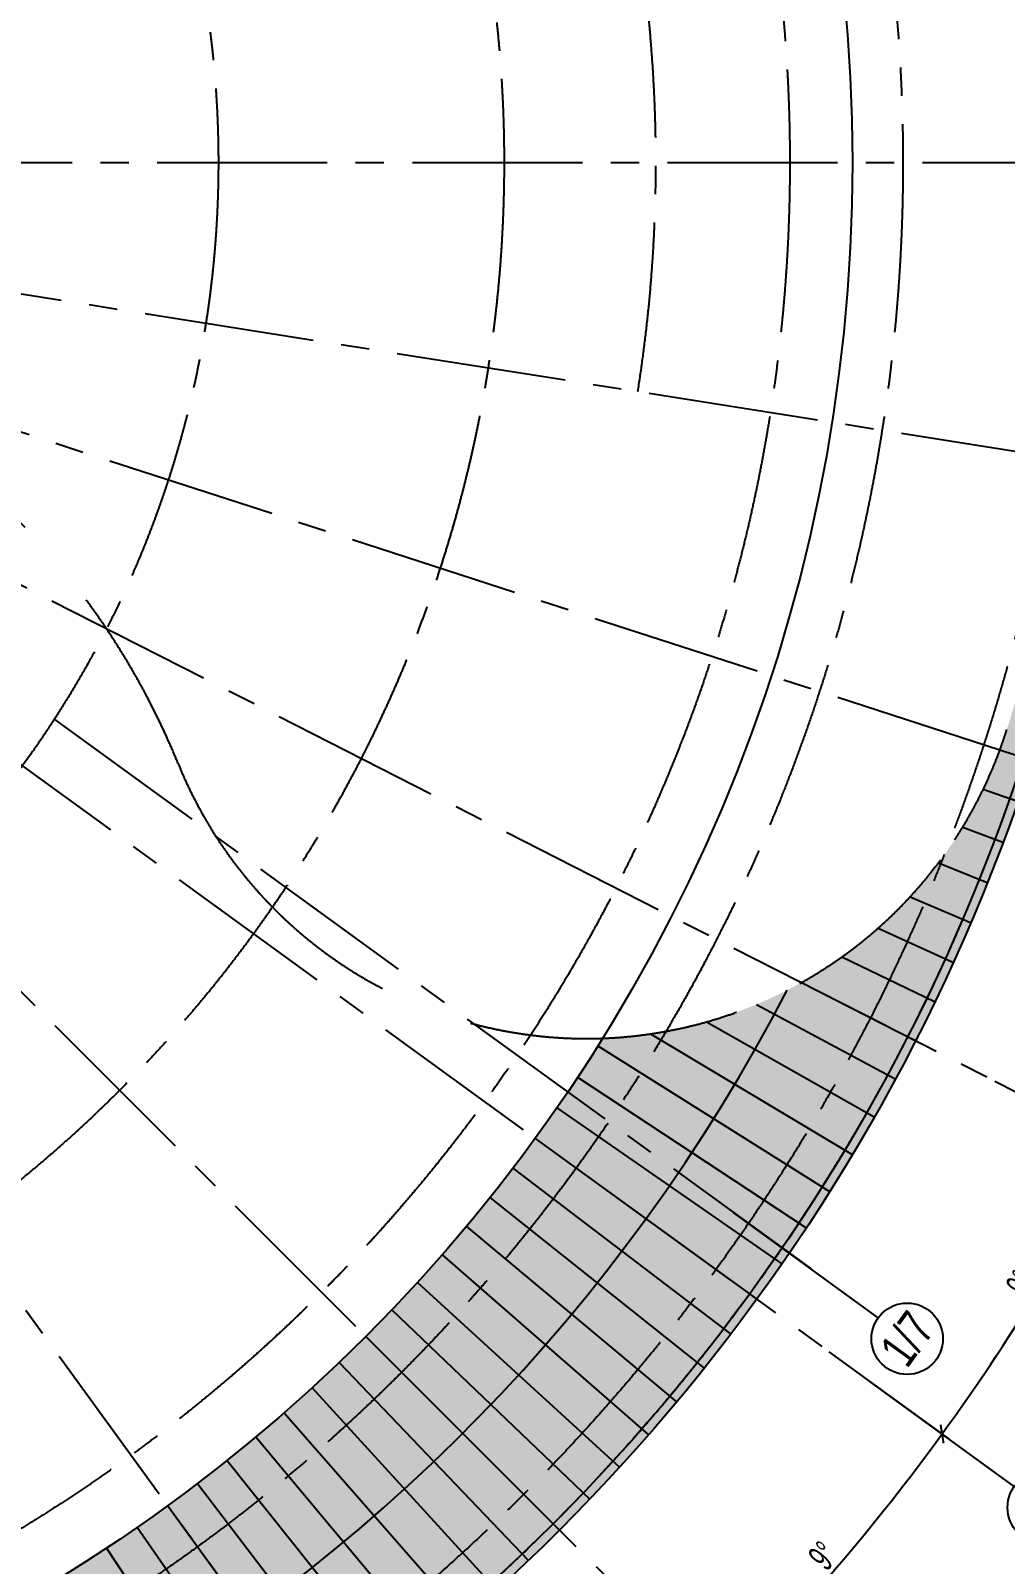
# Model space of a CAD drawing. Extents: x 104132 to 3338343, y -1228862 to 1409848.
# Drawn here: x 2047182 to 2079927, y 43379 to 94922 of the extents above; entities that cross this region are included whole.
import ezdxf
from ezdxf.enums import TextEntityAlignment as Align

# ---------------------------------------------------------------- set-up
doc = ezdxf.new("R2010")
doc.units = 0
for name, pattern in [('CENTER', [50.800000000000004, 31.75, -6.35, 6.35, -6.35]), ('CENTER2', [28.575000000000003, 19.05, -3.175, 3.175, -3.175]), ('HIDDEN', [9.524999999999999, 6.35, -3.175])]:
    doc.linetypes.add(name, pattern=pattern)
doc.layers.get('0').update_dxf_attribs({"color": 8})
doc.layers.get('Defpoints').update_dxf_attribs({"color": 8})
for name, color, linetype in [('#幕墙线-平面', 8, 'Continuous'), ('#标注', 8, 'Continuous'), ('#虚线', 8, 'HIDDEN'), ('#轴线', 8, 'CENTER2'), ('DOTE', 8, 'CENTER'), ('IEL-FINE', 8, 'Continuous')]:
    doc.layers.add(name, color=color, linetype=linetype)
doc.styles.add('JHZX', font='jrs.shx', dxfattribs={"width": 0.6, "bigfont": 'jhz.shx'})
doc.dimstyles.new('JZBZ-300', dxfattribs={"dimscale": 300, "dimtxt": 3, "dimasz": 1.5, "dimexe": 1, "dimexo": 1, "dimgap": 0.5, "dimtad": 1, "dimdec": 0, "dimdsep": 46, "dimtxsty": 'JHZX', "dimblk1": 'ARCHTICK', "dimblk2": 'ARCHTICK', "dimsah": 1, "dimcen": 0, "dimclrd": 1, "dimclre": 1, "dimclrt": 2, "dimadec": 3, "dimazin": 2, "dimtfac": 1, "dimtdec": 0, "dimtix": 1, "dimtmove": 0, "dimatfit": 3, "dimfxl": 1, "dimtolj": 1, "dimlwd": -1, "dimlwe": -1, "dimarcsym": 1})

# ---------------------------------------------------------------- blocks, each defined once
blk = doc.blocks.new('_ARCHTICK')
at = {"color": 0, "linetype": 'ByBlock', "const_width": 0.15}
blk.add_lwpolyline([(-0.5, -0.5), (0.5, 0.5)], dxfattribs=at)
blk = doc.blocks.new('*D10')
at = {"layer": '#标注', "color": 1, "ltscale": 300, "transparency": 16777216}
for p, q in [((626481.0114758805, -187315.2881126486), (630526.0964477555, -190254.2143741112)), ((619551.1169790693, -195429.1520774457), (623086.6508850022, -198964.6859833786))]:
    blk.add_line(p, q, dxfattribs=at)
blk.add_arc((571467.8558583849, -147345.8909567606), 72699.99999999955, 314.9999999999995, 323.9999999999997, dxfattribs=at)
at = {"layer": 'Defpoints', "color": 0, "ltscale": 300, "transparency": 16777216}
for p in [(571467.8558583849, -147345.8909567606), (626238.306377568, -187138.9525369609), (619338.9849447133, -195217.0200430897), (625494.4846705908, -195991.6860390497)]:
    blk.add_point(p, dxfattribs=at)
at = {"layer": '#标注', "color": 1, "ltscale": 300, "transparency": 16777216, "xscale": 450, "yscale": 450, "zscale": 450}
for p, rotation in [((630283.391349443, -190077.8787984235), 53.99999999999972), ((622874.5188506462, -198752.5539490228), 224.9999999999996)]:
    blk.add_blockref('_ARCHTICK', p, dxfattribs=dict(at, rotation=rotation))
at = {"layer": '#标注', "color": 2, "ltscale": 300, "transparency": 16777216, "insert": (626293.1259781464, -194171.0952413669), "char_height": 900, "attachment_point": 5, "rotation": 49.499999999999666, "style": 'JHZX'}
blk.add_mtext('\\A1;9°', dxfattribs=at)
blk = doc.blocks.new('*D11')
at = {"layer": '#标注', "color": 1, "ltscale": 300, "transparency": 16777216}
for p, q in [((632056.2995031932, -178217.2449390499), (636511.3321241371, -180487.1974377486)), ((626481.0114758806, -187315.2881126489), (630526.0964477571, -190254.2143741127))]:
    blk.add_line(p, q, dxfattribs=at)
blk.add_arc((571467.8558583847, -147345.8909567613), 72700.00000000153, 324.0000000000001, 333.0000000000003, dxfattribs=at)
at = {"layer": 'Defpoints', "color": 0, "ltscale": 300, "transparency": 16777216}
for p in [(571467.8558583847, -147345.8909567613), (631788.9975459366, -178081.047789128), (632439.2061480185, -186941.1488023545), (626238.306377568, -187138.9525369612)]:
    blk.add_point(p, dxfattribs=at)
at = {"layer": '#标注', "color": 1, "ltscale": 300, "transparency": 16777216, "xscale": 450, "yscale": 450, "zscale": 450}
for p, rotation in [((636244.0301668806, -180351.0002878268), 63.00000000000026), ((630283.3913494446, -190077.878798425), 234.0000000000001)]:
    blk.add_blockref('_ARCHTICK', p, dxfattribs=dict(at, rotation=rotation))
at = {"layer": '#标注', "color": 2, "ltscale": 300, "transparency": 16777216, "insert": (632943.2117083162, -185018.0374727818), "char_height": 900, "attachment_point": 5, "rotation": 58.500000000000206, "style": 'JHZX'}
blk.add_mtext('\\A1;9°', dxfattribs=at)
blk = doc.blocks.new('*D12')
at = {"layer": '#标注', "color": 1, "ltscale": 300, "transparency": 16777216}
for p, q in [((636139.6989664544, -168359.046574257), (640894.981547929, -169904.1315461313)), ((632056.2995031931, -178217.2449390499), (636511.3321241337, -180487.1974377469))]:
    blk.add_line(p, q, dxfattribs=at)
blk.add_arc((571467.8558583849, -147345.8909567616), 72699.99999999758, 333.0000000000003, 342.0000000000006, dxfattribs=at)
at = {"layer": 'Defpoints', "color": 0, "ltscale": 300, "transparency": 16777216}
for p in [(571467.8558583849, -147345.8909567616), (635854.3820115657, -168266.3414759445), (637882.6106289999, -176915.6449083708), (631788.9975459365, -178081.047789128)]:
    blk.add_point(p, dxfattribs=at)
at = {"layer": '#标注', "color": 1, "ltscale": 300, "transparency": 16777216, "xscale": 450, "yscale": 450, "zscale": 450}
for p, rotation in [((640609.6645930404, -169811.4264478188), 72.00000000000054), ((636244.0301668772, -180351.0002878251), 243.0000000000004)]:
    blk.add_blockref('_ARCHTICK', p, dxfattribs=dict(at, rotation=rotation))
at = {"layer": '#标注', "color": 2, "ltscale": 300, "transparency": 16777216, "insert": (638079.5701524466, -174937.3664302831), "char_height": 900, "attachment_point": 5, "rotation": 67.50000000000048, "style": 'JHZX'}
blk.add_mtext('\\A1;9°', dxfattribs=at)
blk = doc.blocks.new('*D18')
at = {"layer": '#标注', "color": 1, "ltscale": 300, "transparency": 16777216}
for p, q in [((626481.0114758797, -107376.493800873), (630526.0964477548, -104437.5675394103)), ((632056.2995031923, -116474.5369744716), (636511.3321241345, -114204.5844757736))]:
    blk.add_line(p, q, dxfattribs=at)
blk.add_arc((571467.8558583847, -147345.8909567615), 72699.99999999939, 27.00000000000117, 36.00000000000097, dxfattribs=at)
at = {"layer": 'Defpoints', "color": 0, "ltscale": 300, "transparency": 16777216}
for p in [(626238.3063775672, -107552.8293765608), (634427.9027135123, -110995.8909567607), (631788.9975459358, -116610.7341243934), (571467.8558583847, -147345.8909567615)]:
    blk.add_point(p, dxfattribs=at)
at = {"layer": '#标注', "color": 1, "ltscale": 300, "transparency": 16777216, "xscale": 450, "yscale": 450, "zscale": 450}
for p, rotation in [((630283.3913494423, -104613.9031150981), 126.000000000001), ((636244.0301668779, -114340.7816256954), 297.0000000000011)]:
    blk.add_blockref('_ARCHTICK', p, dxfattribs=dict(at, rotation=rotation))
at = {"layer": '#标注', "color": 2, "ltscale": 300, "transparency": 16777216, "insert": (633966.3799055385, -109046.7461630816), "char_height": 900, "attachment_point": 5, "rotation": 301.5000000000011, "style": 'JHZX'}
blk.add_mtext('\\A1;9°', dxfattribs=at)
blk = doc.blocks.new('*U1046')
blk.add_line((-8.960830237663566e-17, -20), (0, 0))
blk.add_circle((0, -24), 4)
at = {"style": 'JHZX', "width": 0.75}
blk.add_attdef('AXES', text='', height=4, dxfattribs=at).set_placement((0, -24), align=Align.MIDDLE_CENTER)
blk = doc.blocks.new('HGDTRET')
at = {"layer": '#幕墙线-平面', "ltscale": 300}
for points in [[(1252308.117528631, 17089.04148104473), (1253367.109994481, 16744.95397072937)], [(1251748.581915833, 15766.11663564894), (1252900.852905342, 15362.91957801336)], [(1251059.005674172, 14496.36839749705), (1252403.703026883, 13991.69503981003)], [(1250240.06228561, 13288.15672799241), (1251875.910689039, 12631.97080896865)], [(1249291.393548663, 12150.53429172549), (1251317.741651148, 11284.4315475878)], [(1248211.304051198, 11093.56413931091), (1250729.476968128, 9949.75578226702)], [(1246996.22805186, 10128.80949362268), (1250111.412848965, 8628.61556244758)], [(1245639.799589579, 9270.13248013414), (1249463.860507553, 7321.676122016099)], [(1244131.160170245, 8535.088362162933), (1248787.146005999, 6029.595544339449)], [(1242451.633870277, 7947.583623544662), (1248081.610090432, 4753.024430899532)], [(1240567.382724995, 7543.601602899958), (1247347.608019436, 3492.605573695851)], [(1238795.646752247, 7143.668735510262), (1246585.509385154, 2248.973631580477)], [(1238117.623992959, 6091.007040036318), (1245795.697927202, 1022.754810688202)], [(1237416.152245304, 5053.823886261554), (1244978.571339432, -185.4334508771426)], [(1236691.584721433, 4032.64152713865), (1244134.541069691, -1374.982793941163)], [(1235944.286262916, 3027.974158738449), (1243264.032112637, -2545.294244586257)], [(1235174.63315703, 2040.3276613364), (1242367.482795744, -3695.77851575322)], [(1234383.012947292, 1070.199344686815), (1241445.344558595, -4825.8563039648)], [(1233569.824238317, 118.077697612578), (1240498.081725559, -5934.958581022336)], [(1232735.476495109, -815.5578579638386), (1239526.171272002, -7022.526880528661)], [(1231880.389836884, -1730.237208423787), (1238530.102584106, -8088.01357909292)], [(1231004.994825525, -2625.499785168795), (1237510.377212451, -9130.882172075217)], [(1230109.732248783, -3500.894796530483), (1236467.508619472, -10150.60754373297)], [(1229195.052898326, -4355.981454758381), (1235402.021920911, -11146.67623163247)], [(1228261.417342753, -5190.329197968997), (1234314.453621409, -12118.586685193)], [(1227309.295695682, -6003.517906947294), (1233205.351344355, -13065.84951823193)], [(1226339.167379036, -6795.138116689166), (1232075.273556147, -13987.98775538616)], [(1225351.520881636, -7564.791222579253), (1230924.789284983, -14884.53707228298)], [(1224346.853513238, -8312.089681100682), (1229754.47783434, -15755.04602934181)], [(1223325.671154117, -9036.657204974734), (1228564.928491279, -16599.07629908738)], [(1222288.488000345, -9738.128952632891), (1227356.740229717, -17416.20288686093)]]:
    blk.add_lwpolyline(points, dxfattribs=at)
blk.add_arc((1191548.436435197, 36831.05860504054), 60400.00000000114, 132.1235936559682, 332.5775354436918, dxfattribs=at)
blk = doc.blocks.new('轴网20240313')
at = {"layer": '#标注', "ltscale": 300}
blk.add_circle((571467.8558583846, -147345.8909567604), 64699.99999999999, dxfattribs=at)
at = {"layer": '#轴线', "ltscale": 300}
for p, q in [((586767.8558583846, -147345.8909567604), (639167.8558583846, -147345.8909567604)), ((586579.4874694904, -149739.3382718759), (638334.3565166756, -157936.5042399841)), ((586019.0205577004, -152073.8509706971), (635854.3820115665, -168266.3414759444)), ((585100.2556784668, -154291.9456027754), (631788.9975459371, -178081.0477891278)), ((583845.8158723214, -156339.0053168352), (626238.3063775685, -187138.9525369608)), ((582286.5896105387, -158164.6247089145), (619338.984944714, -195217.0200430898)), ((580460.9702184594, -159723.8509706971), (611260.9174385851, -202116.3414759443)), ((600453.3751696898, -166056.5742754946), (626524.1829585547, -184998.1248735588))]:
    blk.add_line(p, q, dxfattribs=at)
for radius in [64700, 63300, 57500, 53700, 44100, 34500]:
    blk.add_circle((571467.8558583846, -147345.8909567604), radius, dxfattribs=at)
blk.add_arc((571467.8558583846, -147345.8909567604), 49200, 350.9999999965267, 9.00000000347333, dxfattribs=at)
at = {"layer": '#标注', "xscale": 299.9999999999999, "yscale": 299.9999999999999, "zscale": 299.9999999999999}
for p, rotation, values in [((623287.4788460559, -182644.7064282419), 53.9770310013033, {'AXES': '1/7'}), ((627856.3403663218, -188314.5230415445), 53.99999999998766, {'AXES': '7'})]:
    blk.add_blockref('*U1046', p, dxfattribs=dict(at, rotation=rotation)).add_auto_attribs(values)
at = {"layer": '#标注', "ltscale": 300}
for base, center, p1, p2, picture, middle in [((634427.9027135123, -110995.8909567607), (571467.8558583849, -147345.8909567615), (631788.9975459359, -116610.7341243934), (626238.3063775674, -107552.8293765608), '*D18', (633966.3799055384, -109046.7461630816)), ((625494.4846705908, -195991.6860390497), (571467.8558583849, -147345.8909567606), (619338.9849447133, -195217.0200430898), (626238.306377568, -187138.9525369609), '*D10', (626293.1259781464, -194171.0952413669)), ((632439.2061480185, -186941.1488023545), (571467.8558583846, -147345.8909567613), (626238.306377568, -187138.9525369612), (631788.9975459366, -178081.047789128), '*D11', (632943.2117083163, -185018.0374727818)), ((637882.6106289999, -176915.6449083708), (571467.8558583849, -147345.8909567615), (631788.9975459366, -178081.047789128), (635854.3820115658, -168266.3414759445), '*D12', (638079.5701524466, -174937.3664302831))]:
    dim = blk.add_angular_dim_3p(base=base, center=center, p1=p1, p2=p2, dimstyle='JZBZ-300', dxfattribs=at)
    dim.commit()
    dim.dimension.update_dxf_attribs({"geometry": picture, "text_midpoint": middle})

msp = doc.modelspace()

# ---------------------------------------------------------------- hatches: boundary and pattern name
at = {"layer": 'IEL-FINE', "ltscale": 300}
h = msp.add_hatch(dxfattribs=at)
h.set_pattern_fill('DOTS', color=256, scale=200)
h.set_pattern_definition([(0, (1953987.551681054, 25493.17620123829), (158.75, 317.5), [0, -317.5])])
edge = h.paths.add_edge_path()
edge.add_arc((2065852.604444026, 75848.148733687), 14800.00000002463, 202.132326184368, 342.6463111981565)
edge.add_arc((2018987.551680366, 90493.1762014383), 63900.00000071697, 342.6463111982619, 345.0000000045969)
edge.add_arc((2018987.55168135, 90493.1762011667), 63899.99999969536, 345.0000000046036, 348.0000000007643)
edge.add_arc((2018987.551680629, 90493.17620131618), 63900.00000043177, 348.0000000007676, 350.9999999975634)
edge.add_arc((2018987.551681305, 90493.17620125599), 63899.99999975497, 350.9999999975219, 380.9999999970457)
edge.add_arc((2018987.551680817, 90493.1762011369), 63900.00000025798, 20.99999999708022, 26.99999999856997)
edge.add_arc((2018987.551681309, 90493.17620137776), 63899.99999970938, 26.99999999855687, 50.75609730956424)
edge.add_arc((2018987.551680796, 90493.1762009), 63900.00000042522, 50.75609730957414, 120.5945694222667)
edge.add_arc((2018987.551681555, 90493.17620050267), 63900.00000088837, 120.5945694223194, 128.0926968211001)
edge.add_arc((2018987.55133484, 90493.17663965048), 63899.99944137217, 128.0926968193574, 128.5205922002142)
edge.add_arc((1981557.520068604, 137514.4770498004), 3800.000000000342, 128.5205922001841, 304.9822982579135)
edge.add_arc((2006554.417210384, 101791.723330589), 39800.00000000196, 74.61122183841047, 124.98229825793021, ccw=False)
edge.add_arc((2011065.661082065, 118182.2290802668), 22800.00000000191, -28.017036869638787, 74.61122183840752, ccw=False)
edge.add_arc((2046377.979350355, 99392.86563923652), 17199.99999999975, 151.9829631303601, 245.4315457967066)
edge.add_arc((2028707.324089863, 60740.59607243432), 25299.99999999884, 22.132326184360124, 65.4315457967063, ccw=False)
edge = h.paths.add_edge_path()
edge.add_arc((2065852.604444006, 75848.14873369201), 14800.00000001886, 202.1323261843814, 272.0897973310006)
edge.add_arc((2018987.551681055, 90493.17620123876), 55800.00000000012, 122.8372652665027, 328.1624782428489, ccw=False)
edge.add_arc((2006554.417210386, 101791.7233305876), 39800.00000000217, 74.61122183841479, 116.6062337190898, ccw=False)
edge.add_arc((2011065.661082065, 118182.229080266), 22800.00000000217, -28.017036869637423, 74.6112218384095, ccw=False)
edge.add_arc((2046377.979350356, 99392.8656392364), 17199.99999999985, 151.9829631303612, 245.4315457967025)
edge.add_arc((2028707.324089863, 60740.59607243374), 25299.99999999962, 22.13232618436291, 65.43154579670659, ccw=False)
edge = h.paths.add_edge_path()
edge.add_arc((2018987.551681054, 90493.17620123818), 65000, 0, 180)
edge.add_arc((2018987.551681054, 90493.17620123818), 65000, 180, 360)

# ---------------------------------------------------------------- linework, layer by layer
at = {"layer": '#幕墙线-平面'}
for radius in [64999.99999999996, 55799.99999999997]:
    msp.add_circle((2018987.551681054, 90493.17620123818), radius, dxfattribs=at)
at = {"layer": '#虚线', "ltscale": 1000}
msp.add_lwpolyline([(2079978.933993725, 71433.76163547416, -0.01224932014282089), (2079745.78667889, 70747.21868236689, -0.05723724561866131), (2078227.59981575, 67730.2986765888, -0.1217664661727446), (2073019.989794507, 62899.45817294739, -0.1477129918695456), (2064654.128959261, 61096.75366363092, -0.2102739907342012), (2054167.174971684, 66765.70753940172, -0.06871517994478823), (2052143.123321659, 70272.29656956159, 0.1912088908442764), (2039226.561221698, 83750.06477912527, -0.4319543866443332), (2031193.680433728, 107472.2880449848, 0.4803450258071387), (2017116.030654254, 140164.7909882886)], format="xyb", dxfattribs=at)

# ---------------------------------------------------------------- block references
at = {"layer": '#幕墙线-平面'}
msp.add_blockref('HGDTRET', (827439.1152458573, 53662.11759619763), dxfattribs=at)
at = {"layer": 'DOTE'}
msp.add_blockref('轴网20240313', (1447519.69582267, 237839.0671579987), dxfattribs=at)

doc.saveas('drawing.dxf')
